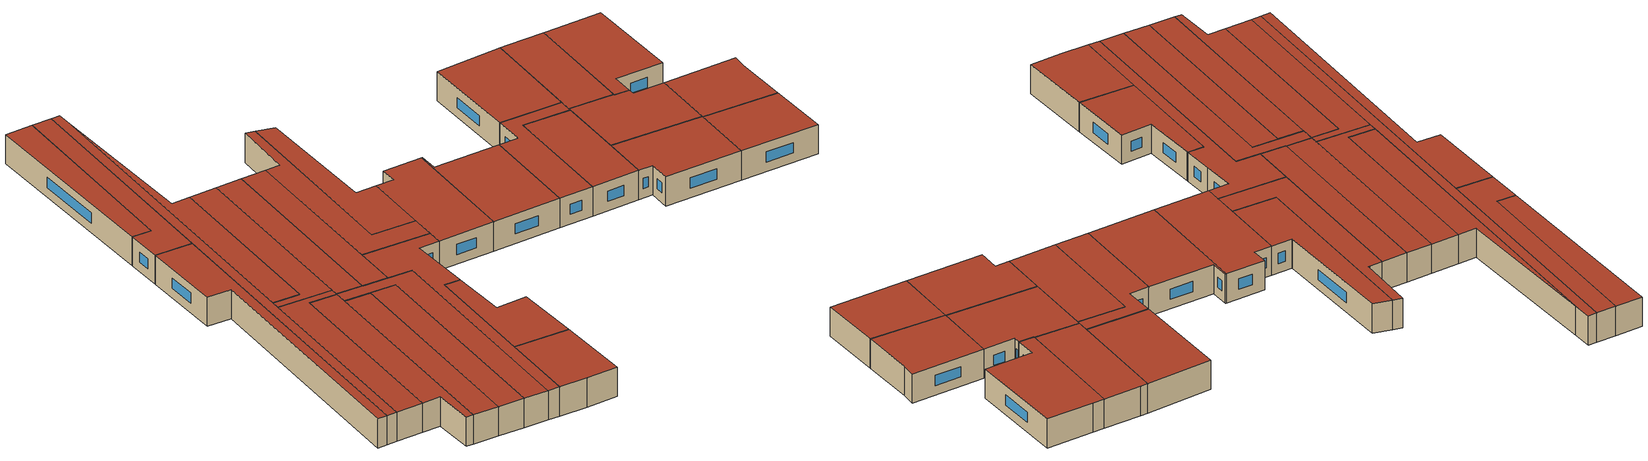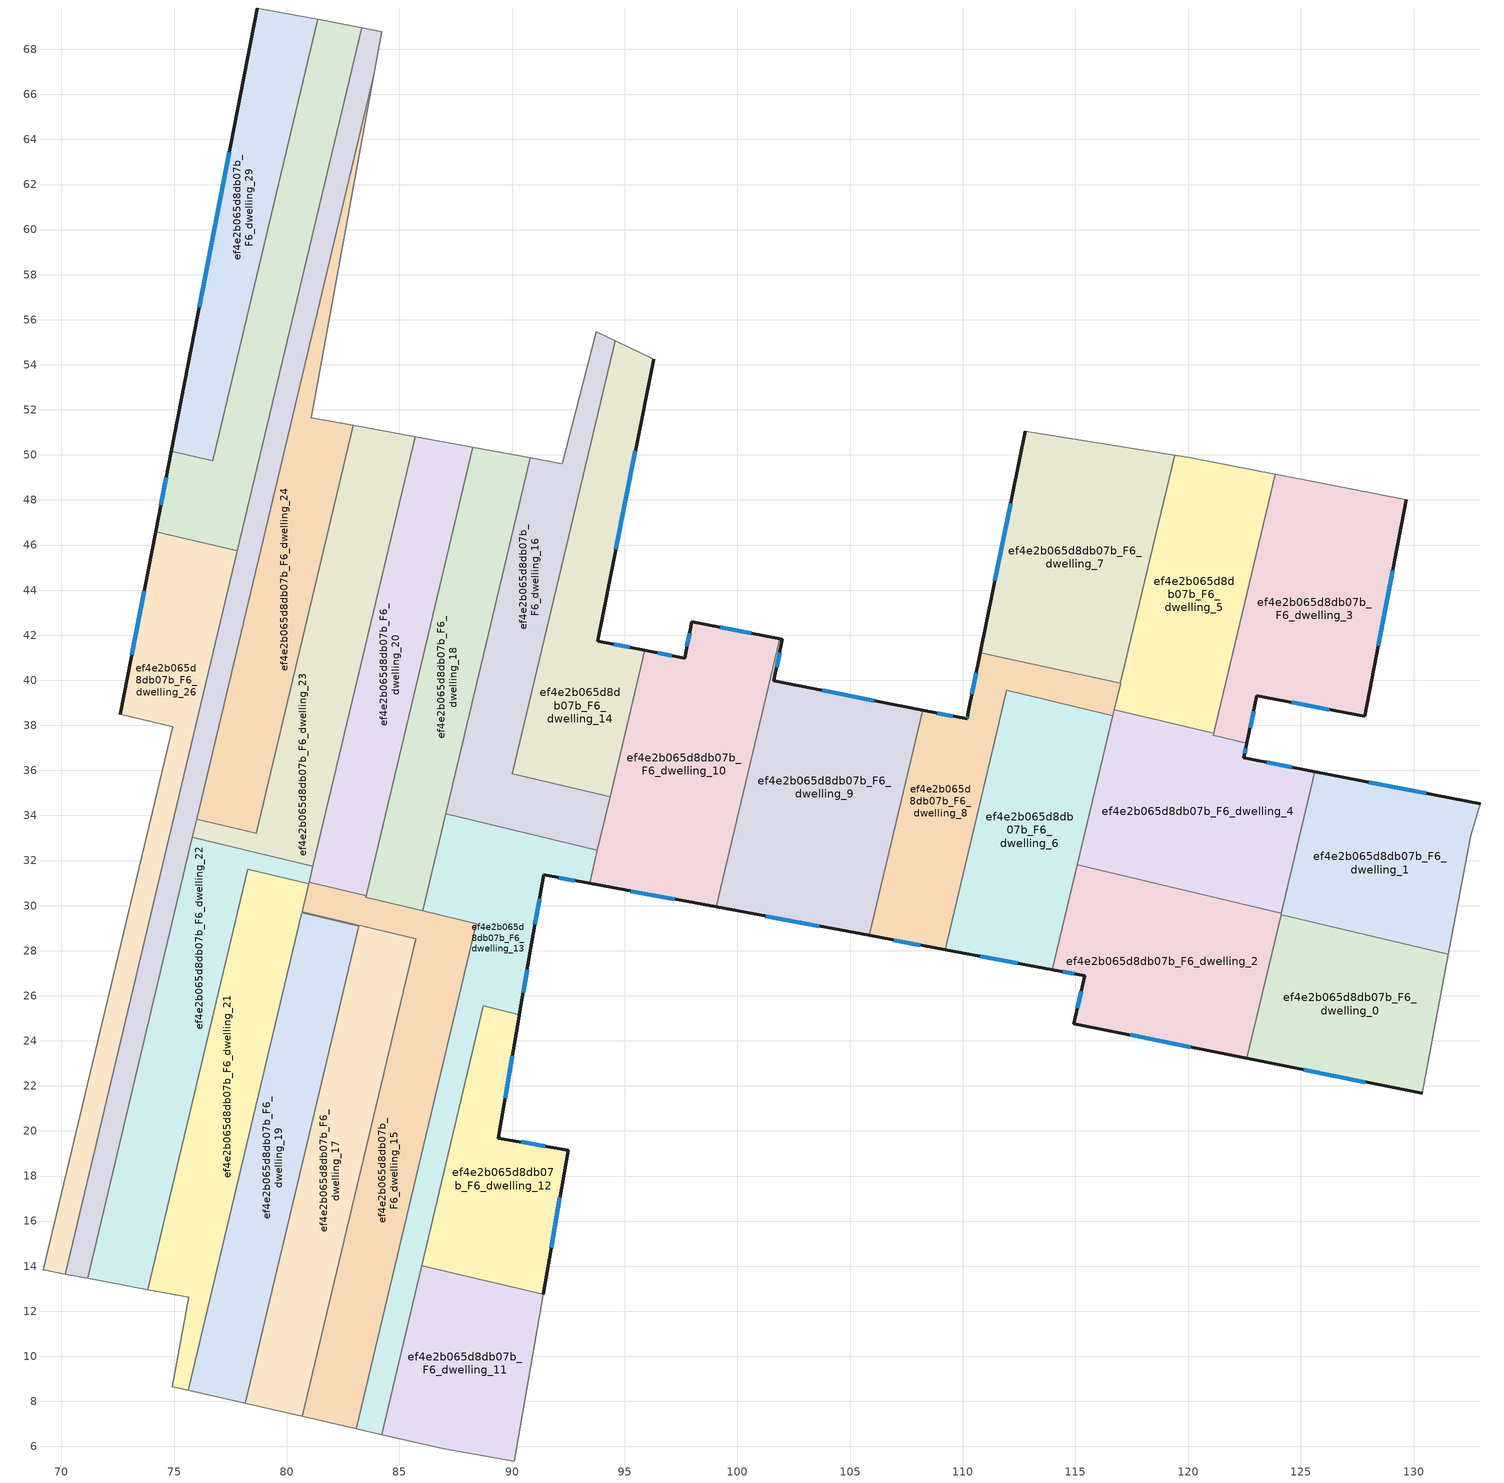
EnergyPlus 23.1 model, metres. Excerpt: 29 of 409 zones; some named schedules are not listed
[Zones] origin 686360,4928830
ef4e2b065d8db07b_F6_dwelling_0
 floor to ef4e2b065d8db07b_F5_dwelling_0 (EU_floor_Construction): 131.55,27.83 130.4,21.66 122.61,23.22 124.12,29.6 z18
 wall outside (EU_wall_Construction): 122.61,23.22 130.4,21.66 z18:21
 wall to ef4e2b065d8db07b_F6_dwelling_1 (EU_wall_Construction): 131.55,27.83 124.12,29.6 z18:21
 wall adiabatic (EU_wall_Construction): 130.4,21.66 131.55,27.83 z18:21
 wall to ef4e2b065d8db07b_F6_dwelling_2 (EU_wall_Construction): 124.12,29.6 122.61,23.22 z18:21
 window (EU_Window_Construction): 125.14,22.72 127.86,22.17 z18.98:20.02
 roof outside (EU_roof_Construction): 130.4,21.66 131.55,27.83 124.12,29.6 122.61,23.22 z21
ef4e2b065d8db07b_F6_dwelling_1
 floor to ef4e2b065d8db07b_F5_dwelling_1 (EU_floor_Construction): 132.95,34.51 132.54,33.1 131.55,27.83 124.12,29.6 125.63,35.94 z18
 wall outside (EU_wall_Construction): 132.95,34.51 125.63,35.94 z18:21
 wall adiabatic (EU_wall_Construction): 131.55,27.83 132.54,33.1 132.95,34.51 z18:21
 wall to ef4e2b065d8db07b_F6_dwelling_4 (EU_wall_Construction): 125.63,35.94 124.14,29.67 z18:21
 wall to ef4e2b065d8db07b_F6_dwelling_2 (EU_wall_Construction): 124.14,29.67 124.12,29.6 z18:21
 window (EU_Window_Construction): 130.57,34.98 128.01,35.47 z18.98:20.02
 roof outside (EU_roof_Construction): 131.55,27.83 132.54,33.1 132.95,34.51 125.63,35.94 124.12,29.6 z21
ef4e2b065d8db07b_F6_dwelling_10
 floor to ef4e2b065d8db07b_F5_dwelling_10 (EU_floor_Construction): 101.88,41.83 99.06,29.94 93.44,30.99 95.9,41.33 97.66,40.98 97.98,42.6 z18
 wall outside (EU_wall_Construction): 101.88,41.83 97.98,42.6 97.66,40.98 95.9,41.33 / 93.44,30.99 99.06,29.94 z18:21
 wall to ef4e2b065d8db07b_F6_dwelling_9 (EU_wall_Construction): 99.06,29.94 101.88,41.83 z18:21
 wall to ef4e2b065d8db07b_F6_dwelling_14 (EU_wall_Construction): 95.9,41.33 94.35,34.83 z18:21
 wall to ef4e2b065d8db07b_F6_dwelling_13 (EU_wall_Construction): 93.79,32.47 93.44,30.99 z18:21
 wall to ef4e2b065d8db07b_F6_dwelling_16 (EU_wall_Construction): 94.35,34.83 93.79,32.47 z18:21
 window (EU_Window_Construction): 97.08,41.1 96.47,41.22 / 97.87,42.08 97.76,41.51 / 100.61,42.08 99.25,42.35 / 95.26,30.65 97.23,30.28 z18.98:20.02
 roof outside (EU_roof_Construction): 99.06,29.94 101.88,41.83 97.98,42.6 97.66,40.98 95.9,41.33 93.44,30.99 z21
ef4e2b065d8db07b_F6_dwelling_11
 floor to ef4e2b065d8db07b_F5_dwelling_11 (EU_floor_Construction): 91.37,12.74 90.09,5.35 86.97,5.89 84.2,6.53 85.99,14.02 z18
 wall adiabatic (EU_wall_Construction): 84.2,6.53 86.97,5.89 90.09,5.35 91.37,12.74 z18:21
 wall to ef4e2b065d8db07b_F6_dwelling_12 (EU_wall_Construction): 91.37,12.74 85.99,14.02 z18:21
 wall to ef4e2b065d8db07b_F6_dwelling_13 (EU_wall_Construction): 85.99,14.02 84.2,6.53 z18:21
 roof outside (EU_roof_Construction): 90.09,5.35 91.37,12.74 85.99,14.02 84.2,6.53 86.97,5.89 z21
ef4e2b065d8db07b_F6_dwelling_12
 floor to ef4e2b065d8db07b_F5_dwelling_12 (EU_floor_Construction): 90.33,25.17 90.32,25.1 89.39,19.68 92.49,19.15 91.37,12.74 85.99,14.02 88.73,25.55 z18
 wall outside (EU_wall_Construction): 91.37,12.74 92.49,19.15 89.39,19.68 90.32,25.1 90.33,25.17 z18:21
 wall to ef4e2b065d8db07b_F6_dwelling_13 (EU_wall_Construction): 90.33,25.17 88.73,25.55 85.99,14.02 z18:21
 window (EU_Window_Construction): 91.73,14.83 92.12,17.07 / 89.69,21.45 90.01,23.34 / 91.48,19.33 90.39,19.51 z18.98:20.02
 roof outside (EU_roof_Construction): 91.37,12.74 92.49,19.15 89.39,19.68 90.32,25.1 90.33,25.17 88.73,25.55 85.99,14.02 z21
ef4e2b065d8db07b_F6_dwelling_13
 floor to ef4e2b065d8db07b_F5_dwelling_13 (EU_floor_Construction): 93.79,32.47 93.44,30.99 91.41,31.36 90.83,28.12 90.33,25.17 88.73,25.55 84.2,6.53 83.09,6.78 88.42,29.2 86.03,29.77 87.05,34.07 z18
 wall outside (EU_wall_Construction): 90.33,25.17 90.83,28.12 91.41,31.36 93.44,30.99 z18:21
 wall adiabatic (EU_wall_Construction): 83.09,6.78 84.2,6.53 z18:21
 wall to ef4e2b065d8db07b_F6_dwelling_15 (EU_wall_Construction): 86.03,29.78 86.03,29.77 88.42,29.2 83.09,6.78 z18:21
 wall to ef4e2b065d8db07b_F6_dwelling_16 (EU_wall_Construction): 93.79,32.47 87.05,34.07 z18:21
 wall to ef4e2b065d8db07b_F6_dwelling_18 (EU_wall_Construction): 87.05,34.07 86.03,29.78 z18:21
 window (EU_Window_Construction): 91.01,29.18 91.22,30.31 / 90.49,26.13 90.66,27.16 / 92.07,31.24 92.78,31.11 z18.98:20.02
 roof outside (EU_roof_Construction): 84.2,6.53 88.73,25.55 90.33,25.17 90.83,28.12 91.41,31.36 93.44,30.99 93.79,32.47 87.05,34.07 86.03,29.77 88.42,29.2 83.09,6.78 z21
ef4e2b065d8db07b_F6_dwelling_14
 floor to ef4e2b065d8db07b_F5_dwelling_14 (EU_floor_Construction): 96.28,54.24 93.81,41.74 93.83,41.74 95.9,41.33 94.35,34.83 90,35.86 94.57,55.06 z18
 wall outside (EU_wall_Construction): 95.9,41.33 93.83,41.74 93.81,41.74 96.28,54.24 z18:21
 wall to ef4e2b065d8db07b_F6_dwelling_16 (EU_wall_Construction): 94.57,55.06 90,35.86 94.35,34.83 z18:21
 wall adiabatic (EU_wall_Construction): 96.28,54.24 94.57,55.06 z18:21
 window (EU_Window_Construction): 94.61,45.81 95.47,50.18 / 95.22,41.46 94.5,41.61 z18.98:20.02
 roof outside (EU_roof_Construction): 94.35,34.83 95.9,41.33 93.83,41.74 93.81,41.74 96.28,54.24 94.57,55.06 90,35.86 z21
ef4e2b065d8db07b_F6_dwelling_15
 floor to ef4e2b065d8db07b_F5_dwelling_15 (EU_floor_Construction): 88.42,29.2 83.09,6.78 80.7,7.33 85.73,28.51 85.73,28.52 80.68,29.72 80.99,31.03 83.52,30.43 83.51,30.38 86.03,29.78 86.03,29.77 z18
 wall to ef4e2b065d8db07b_F6_dwelling_17 (EU_wall_Construction): 80.68,29.72 85.73,28.52 85.73,28.51 80.7,7.33 z18:21
 wall to ef4e2b065d8db07b_F6_dwelling_20 (EU_wall_Construction): 83.52,30.43 80.99,31.03 z18:21
 wall to ef4e2b065d8db07b_F6_dwelling_18 (EU_wall_Construction): 86.03,29.78 83.51,30.38 83.52,30.43 z18:21
 wall adiabatic (EU_wall_Construction): 80.7,7.33 83.09,6.78 z18:21
 wall to ef4e2b065d8db07b_F6_dwelling_21 (EU_wall_Construction): 80.98,30.97 80.68,29.72 z18:21
 wall to ef4e2b065d8db07b_F6_dwelling_22 (EU_wall_Construction): 80.99,31.03 80.98,30.97 z18:21
 roof outside (EU_roof_Construction): 83.09,6.78 88.42,29.2 86.03,29.77 86.03,29.78 83.51,30.38 83.52,30.43 80.99,31.03 80.68,29.72 85.73,28.52 85.73,28.51 80.7,7.33 z21
ef4e2b065d8db07b_F6_dwelling_16
 floor to ef4e2b065d8db07b_F5_dwelling_16 (EU_floor_Construction): 94.57,55.06 90,35.86 94.35,34.83 93.79,32.47 87.05,34.07 90.81,49.87 92.08,49.64 92.23,49.61 93.72,55.46 z18
 wall adiabatic (EU_wall_Construction): 94.57,55.06 93.72,55.46 92.23,49.61 92.08,49.64 90.81,49.87 z18:21
 wall to ef4e2b065d8db07b_F6_dwelling_18 (EU_wall_Construction): 90.81,49.87 87.05,34.07 z18:21
 roof outside (EU_roof_Construction): 93.79,32.47 94.35,34.83 90,35.86 94.57,55.06 93.72,55.46 92.23,49.61 92.08,49.64 90.81,49.87 87.05,34.07 z21
ef4e2b065d8db07b_F6_dwelling_17
 floor to ef4e2b065d8db07b_F5_dwelling_17 (EU_floor_Construction): 85.73,28.52 80.7,7.33 78.17,7.91 83.2,29.09 80.67,29.69 80.68,29.72 z18
 wall to ef4e2b065d8db07b_F6_dwelling_19 (EU_wall_Construction): 80.67,29.69 83.2,29.09 78.17,7.91 z18:21
 wall adiabatic (EU_wall_Construction): 78.17,7.91 80.7,7.33 z18:21
 wall to ef4e2b065d8db07b_F6_dwelling_21 (EU_wall_Construction): 80.68,29.72 80.67,29.69 z18:21
 roof outside (EU_roof_Construction): 80.7,7.33 85.73,28.52 80.68,29.72 80.67,29.69 83.2,29.09 78.17,7.91 z21
ef4e2b065d8db07b_F6_dwelling_18
 floor to ef4e2b065d8db07b_F5_dwelling_18 (EU_floor_Construction): 90.81,49.87 86.03,29.78 83.51,30.38 88.25,50.34 z18
 wall adiabatic (EU_wall_Construction): 90.81,49.87 88.25,50.34 z18:21
 wall to ef4e2b065d8db07b_F6_dwelling_20 (EU_wall_Construction): 88.25,50.34 83.52,30.43 z18:21
 roof outside (EU_roof_Construction): 86.03,29.78 90.81,49.87 88.25,50.34 83.51,30.38 z21
ef4e2b065d8db07b_F6_dwelling_19
 floor to ef4e2b065d8db07b_F5_dwelling_19 (EU_floor_Construction): 83.2,29.09 78.17,7.91 75.63,8.49 80.67,29.69 z18
 wall adiabatic (EU_wall_Construction): 75.63,8.49 78.17,7.91 z18:21
 wall to ef4e2b065d8db07b_F6_dwelling_21 (EU_wall_Construction): 80.67,29.69 75.63,8.49 z18:21
 roof outside (EU_roof_Construction): 78.17,7.91 83.2,29.09 80.67,29.69 75.63,8.49 z21
ef4e2b065d8db07b_F6_dwelling_2
 floor to ef4e2b065d8db07b_F5_dwelling_2 (EU_floor_Construction): 124.14,29.67 122.61,23.22 114.93,24.76 115.41,26.89 113.98,27.16 115.08,31.82 z18
 wall outside (EU_wall_Construction): 113.98,27.16 115.41,26.89 114.93,24.76 122.61,23.22 z18:21
 wall to ef4e2b065d8db07b_F6_dwelling_4 (EU_wall_Construction): 124.14,29.67 115.08,31.82 z18:21
 wall to ef4e2b065d8db07b_F6_dwelling_6 (EU_wall_Construction): 115.08,31.82 113.98,27.16 z18:21
 window (EU_Window_Construction): 115.25,26.2 115.08,25.46 / 114.44,27.07 114.94,26.98 / 117.42,24.26 120.11,23.72 z18.98:20.02
 roof outside (EU_roof_Construction): 122.61,23.22 124.14,29.67 115.08,31.82 113.98,27.16 115.41,26.89 114.93,24.76 z21
ef4e2b065d8db07b_F6_dwelling_20
 floor to ef4e2b065d8db07b_F5_dwelling_20 (EU_floor_Construction): 88.25,50.34 83.52,30.43 80.99,31.03 85.69,50.81 z18
 wall adiabatic (EU_wall_Construction): 88.25,50.34 85.69,50.81 z18:21
 wall to ef4e2b065d8db07b_F6_dwelling_23 (EU_wall_Construction): 85.69,50.81 81.16,31.75 z18:21
 wall to ef4e2b065d8db07b_F6_dwelling_22 (EU_wall_Construction): 81.16,31.75 80.99,31.03 z18:21
 roof outside (EU_roof_Construction): 83.52,30.43 88.25,50.34 85.69,50.81 80.99,31.03 z21
ef4e2b065d8db07b_F6_dwelling_21
 floor to ef4e2b065d8db07b_F5_dwelling_21 (EU_floor_Construction): 80.98,30.97 75.63,8.49 74.92,8.65 75.65,12.62 73.83,12.96 78.27,31.61 z18
 wall adiabatic (EU_wall_Construction): 73.83,12.96 75.65,12.62 74.92,8.65 75.63,8.49 z18:21
 wall to ef4e2b065d8db07b_F6_dwelling_22 (EU_wall_Construction): 80.98,30.97 78.27,31.61 73.83,12.96 z18:21
 roof outside (EU_roof_Construction): 75.63,8.49 80.98,30.97 78.27,31.61 73.83,12.96 75.65,12.62 74.92,8.65 z21
ef4e2b065d8db07b_F6_dwelling_22
 floor to ef4e2b065d8db07b_F5_dwelling_22 (EU_floor_Construction): 81.16,31.75 80.98,30.97 78.27,31.61 73.83,12.96 71.16,13.46 75.81,33.02 z18
 wall adiabatic (EU_wall_Construction): 71.16,13.46 73.83,12.96 z18:21
 wall to ef4e2b065d8db07b_F6_dwelling_23 (EU_wall_Construction): 81.16,31.75 75.81,33.02 z18:21
 wall to ef4e2b065d8db07b_F6_dwelling_25 (EU_wall_Construction): 75.81,33.02 71.16,13.46 z18:21
 roof outside (EU_roof_Construction): 73.83,12.96 78.27,31.61 80.98,30.97 81.16,31.75 75.81,33.02 71.16,13.46 z21
ef4e2b065d8db07b_F6_dwelling_23
 floor to ef4e2b065d8db07b_F5_dwelling_23 (EU_floor_Construction): 85.69,50.81 81.16,31.75 75.81,33.02 76,33.83 78.64,33.2 82.95,51.31 z18
 wall to ef4e2b065d8db07b_F6_dwelling_24 (EU_wall_Construction): 82.95,51.31 78.64,33.2 76,33.83 z18:21
 wall adiabatic (EU_wall_Construction): 85.69,50.81 82.95,51.31 z18:21
 wall to ef4e2b065d8db07b_F6_dwelling_25 (EU_wall_Construction): 76,33.83 75.81,33.02 z18:21
 roof outside (EU_roof_Construction): 81.16,31.75 85.69,50.81 82.95,51.31 78.64,33.2 76,33.83 75.81,33.02 z21
ef4e2b065d8db07b_F6_dwelling_24
 floor to ef4e2b065d8db07b_F5_dwelling_24 (EU_floor_Construction): 83.85,66.84 81.08,51.65 82.95,51.31 78.64,33.2 76,33.83 z18
 wall adiabatic (EU_wall_Construction): 82.95,51.31 81.08,51.65 83.85,66.84 z18:21
 wall to ef4e2b065d8db07b_F6_dwelling_25 (EU_wall_Construction): 83.85,66.84 76,33.83 z18:21
 roof outside (EU_roof_Construction): 78.64,33.2 82.95,51.31 81.08,51.65 83.85,66.84 76,33.83 z21
ef4e2b065d8db07b_F6_dwelling_25
 floor to ef4e2b065d8db07b_F5_dwelling_25 (EU_floor_Construction): 84.21,68.79 83.85,66.84 71.16,13.46 70.18,13.65 83.33,68.95 z18
 wall adiabatic (EU_wall_Construction): 70.18,13.65 71.16,13.46 / 83.85,66.84 84.21,68.79 83.33,68.95 z18:21
 wall to ef4e2b065d8db07b_F6_dwelling_26 (EU_wall_Construction): 77.81,45.74 70.18,13.65 z18:21
 wall to ef4e2b065d8db07b_F6_dwelling_28 (EU_wall_Construction): 83.33,68.95 77.81,45.74 z18:21
 roof outside (EU_roof_Construction): 71.16,13.46 83.85,66.84 84.21,68.79 83.33,68.95 70.18,13.65 z21
ef4e2b065d8db07b_F6_dwelling_26
 floor to ef4e2b065d8db07b_F5_dwelling_26 (EU_floor_Construction): 77.81,45.74 70.18,13.65 69.2,13.83 74.93,37.95 72.6,38.5 74.18,46.6 z18
 wall outside (EU_wall_Construction): 74.18,46.6 72.6,38.5 z18:21
 wall to ef4e2b065d8db07b_F6_dwelling_27 (EU_wall_Construction): 72.6,38.5 74.93,37.95 69.2,13.83 z18:21
 wall to ef4e2b065d8db07b_F6_dwelling_28 (EU_wall_Construction): 77.81,45.74 74.18,46.6 z18:21
 wall adiabatic (EU_wall_Construction): 69.2,13.83 70.18,13.65 z18:21
 window (EU_Window_Construction): 73.66,43.97 73.11,41.14 z18.98:20.02
 roof outside (EU_roof_Construction): 70.18,13.65 77.81,45.74 74.18,46.6 72.6,38.5 74.93,37.95 69.2,13.83 z21
ef4e2b065d8db07b_F6_dwelling_28
 floor to ef4e2b065d8db07b_F5_dwelling_28 (EU_floor_Construction): 83.33,68.95 77.81,45.74 74.18,46.6 74.87,50.17 76.71,49.73 81.37,69.33 z18
 wall outside (EU_wall_Construction): 74.87,50.17 74.18,46.6 z18:21
 wall adiabatic (EU_wall_Construction): 83.33,68.95 81.37,69.33 z18:21
 wall to ef4e2b065d8db07b_F6_dwelling_29 (EU_wall_Construction): 81.37,69.33 76.71,49.73 74.87,50.17 z18:21
 window (EU_Window_Construction): 74.65,49.01 74.4,47.76 z18.98:20.02
 roof outside (EU_roof_Construction): 77.81,45.74 83.33,68.95 81.37,69.33 76.71,49.73 74.87,50.17 74.18,46.6 z21
ef4e2b065d8db07b_F6_dwelling_29
 floor to ef4e2b065d8db07b_F5_dwelling_29 (EU_floor_Construction): 81.37,69.33 76.71,49.73 74.87,50.17 78.7,69.83 z18
 wall outside (EU_wall_Construction): 78.7,69.83 74.87,50.17 z18:21
 wall adiabatic (EU_wall_Construction): 81.37,69.33 78.7,69.83 z18:21
 window (EU_Window_Construction): 77.45,63.44 76.12,56.56 z18.98:20.02
 roof outside (EU_roof_Construction): 76.71,49.73 81.37,69.33 78.7,69.83 74.87,50.17 z21
ef4e2b065d8db07b_F6_dwelling_3
 floor to ef4e2b065d8db07b_F5_dwelling_3 (EU_floor_Construction): 129.69,48.01 127.83,38.39 123.05,39.32 122.6,37.2 121.11,37.55 123.87,49.14 125.04,48.91 z18
 wall outside (EU_wall_Construction): 122.6,37.2 123.05,39.32 127.83,38.39 129.69,48.01 z18:21
 wall to ef4e2b065d8db07b_F6_dwelling_4 (EU_wall_Construction): 121.13,37.64 121.11,37.55 122.6,37.2 z18:21
 wall adiabatic (EU_wall_Construction): 129.69,48.01 125.04,48.91 123.87,49.14 z18:21
 wall to ef4e2b065d8db07b_F6_dwelling_5 (EU_wall_Construction): 123.87,49.14 121.13,37.64 z18:21
 window (EU_Window_Construction): 128.43,41.52 129.08,44.88 / 124.6,39.02 126.27,38.7 / 122.75,37.89 122.9,38.63 z18.98:20.02
 roof outside (EU_roof_Construction): 127.83,38.39 129.69,48.01 125.04,48.91 123.87,49.14 121.11,37.55 122.6,37.2 123.05,39.32 z21
ef4e2b065d8db07b_F6_dwelling_4
 floor to ef4e2b065d8db07b_F5_dwelling_4 (EU_floor_Construction): 125.63,35.94 124.14,29.67 115.08,31.82 116.72,38.69 121.13,37.64 121.11,37.55 122.6,37.2 122.47,36.55 z18
 wall outside (EU_wall_Construction): 125.63,35.94 122.47,36.55 122.6,37.2 z18:21
 wall to ef4e2b065d8db07b_F6_dwelling_5 (EU_wall_Construction): 121.13,37.64 116.72,38.69 z18:21
 wall to ef4e2b065d8db07b_F6_dwelling_8 (EU_wall_Construction): 116.72,38.69 116.66,38.43 z18:21
 wall to ef4e2b065d8db07b_F6_dwelling_6 (EU_wall_Construction): 116.66,38.43 115.08,31.82 z18:21
 window (EU_Window_Construction): 122.51,36.76 122.56,36.99 / 124.6,36.14 123.49,36.35 z18.98:20.02
 roof outside (EU_roof_Construction): 124.14,29.67 125.63,35.94 122.47,36.55 122.6,37.2 121.11,37.55 121.13,37.64 116.72,38.69 115.08,31.82 z21
ef4e2b065d8db07b_F6_dwelling_5
 floor to ef4e2b065d8db07b_F5_dwelling_5 (EU_floor_Construction): 123.87,49.14 121.13,37.64 116.72,38.69 119.4,49.99 120.13,49.87 z18
 wall adiabatic (EU_wall_Construction): 123.87,49.14 120.13,49.87 119.4,49.99 z18:21
 wall to ef4e2b065d8db07b_F6_dwelling_7 (EU_wall_Construction): 119.4,49.99 117,39.86 z18:21
 wall to ef4e2b065d8db07b_F6_dwelling_8 (EU_wall_Construction): 117,39.86 116.72,38.69 z18:21
 roof outside (EU_roof_Construction): 121.13,37.64 123.87,49.14 120.13,49.87 119.4,49.99 116.72,38.69 z21
ef4e2b065d8db07b_F6_dwelling_6
 floor to ef4e2b065d8db07b_F5_dwelling_6 (EU_floor_Construction): 116.66,38.43 113.98,27.16 109.21,28.05 111.95,39.55 z18
 wall outside (EU_wall_Construction): 109.21,28.05 113.98,27.16 z18:21
 wall to ef4e2b065d8db07b_F6_dwelling_8 (EU_wall_Construction): 116.66,38.43 111.95,39.55 111.91,39.39 111.62,38.17 111.62,38.15 109.21,28.05 z18:21
 window (EU_Window_Construction): 110.76,27.76 112.43,27.45 z18.98:20.02
 roof outside (EU_roof_Construction): 113.98,27.16 116.66,38.43 111.95,39.55 109.21,28.05 z21
ef4e2b065d8db07b_F6_dwelling_7
 floor to ef4e2b065d8db07b_F5_dwelling_7 (EU_floor_Construction): 119.4,49.99 117,39.86 110.78,41.23 112.77,51.05 z18
 wall outside (EU_wall_Construction): 112.77,51.05 110.78,41.23 z18:21
 wall adiabatic (EU_wall_Construction): 119.4,49.99 112.77,51.05 z18:21
 wall to ef4e2b065d8db07b_F6_dwelling_8 (EU_wall_Construction): 110.78,41.23 117,39.86 z18:21
 window (EU_Window_Construction): 112.12,47.86 111.43,44.42 z18.98:20.02
 roof outside (EU_roof_Construction): 117,39.86 119.4,49.99 112.77,51.05 110.78,41.23 z21
ef4e2b065d8db07b_F6_dwelling_8
 floor to ef4e2b065d8db07b_F5_dwelling_8 (EU_floor_Construction): 117,39.86 116.66,38.43 111.95,39.55 111.91,39.39 111.62,38.17 111.62,38.15 109.21,28.05 105.84,28.67 108.22,38.67 110.19,38.28 110.22,38.43 110.23,38.48 110.78,41.23 z18
 wall outside (EU_wall_Construction): 110.78,41.23 110.23,38.48 110.22,38.43 110.19,38.28 108.22,38.67 / 105.84,28.67 109.21,28.05 z18:21
 wall to ef4e2b065d8db07b_F6_dwelling_9 (EU_wall_Construction): 108.22,38.67 105.84,28.67 z18:21
 window (EU_Window_Construction): 110.6,40.33 110.41,39.37 / 106.94,28.47 108.12,28.25 / 109.55,38.41 108.86,38.54 / 110.21,38.38 110.2,38.33 z18.98:20.02
 roof outside (EU_roof_Construction): 109.21,28.05 111.62,38.15 111.62,38.17 111.91,39.39 111.95,39.55 116.66,38.43 117,39.86 110.78,41.23 110.23,38.48 110.22,38.43 110.19,38.28 108.22,38.67 105.84,28.67 z21
ef4e2b065d8db07b_F6_dwelling_9
 floor to ef4e2b065d8db07b_F5_dwelling_9 (EU_floor_Construction): 108.22,38.67 105.84,28.67 99.06,29.94 101.88,41.83 101.99,41.81 101.62,39.97 z18
 wall outside (EU_wall_Construction): 108.22,38.67 101.62,39.97 101.99,41.81 101.88,41.83 / 99.06,29.94 105.84,28.67 z18:21
 window (EU_Window_Construction): 101.74,40.57 101.87,41.21 / 106.07,39.09 103.76,39.55 / 101.26,29.53 103.63,29.09 z18.98:20.02
 roof outside (EU_roof_Construction): 105.84,28.67 108.22,38.67 101.62,39.97 101.99,41.81 101.88,41.83 99.06,29.94 z21
[Building]
EU S2 Campaign: North Axis=0; Terrain=City; Solar Distribution=FullExterior
[Site:Location]
Bologna: Latitude=44.5; Longitude=11.25; Time Zone=1; Elevation=37
[SizingPeriod:WeatherFileDays]
AnnualSizingPeriod: Begin Month=1; Begin Day of Month=1; End Month=12; End Day of Month=31; Day of Week for Start Day=Monday; Use Weather File Daylight Saving Period=No; Use Weather File Rain and Snow Indicators=No
[MATERIAL]
EU_InternalMass_Material: Roughness=MediumRough; Thickness=0.1; Conductivity=1; Density=1800; Specific Heat=900; Thermal Absorptance=0.9; Solar Absorptance=0.7; Visible Absorptance=0.7
[MATERIAL:NOMASS] Roughness=MediumRough; Thermal Absorptance=0.9; Solar Absorptance=0.7; Visible Absorptance=0.7
Name | Thermal Resistance
EU_wall_NoMass | 0.905828
EU_roof_NoMass | 0.37593
EU_floor_NoMass | 0.67114
[WINDOWMATERIAL:SIMPLEGLAZINGSYSTEM]
EU_Window_SimpleGlazing: UFactor=4.52486; Solar Heat Gain Coefficient=0.85; Visible Transmittance=0.85
[CONSTRUCTION]
EU_wall_Construction: EU_wall_NoMass
EU_roof_Construction: EU_roof_NoMass
EU_floor_Construction: EU_floor_NoMass
EU_Window_Construction: EU_Window_SimpleGlazing
EU_InternalMass_Construction: EU_InternalMass_Material
[ZONE] Type=1; Multiplier=1; Ceiling Height=autocalculate; Floor Area=autocalculate; Part of Total Floor Area=Yes
Name | Volume
ef4e2b065d8db07b_F6_dwelling_0 | 149.81
ef4e2b065d8db07b_F6_dwelling_1 | 149.829
ef4e2b065d8db07b_F6_dwelling_10 | 201.185
ef4e2b065d8db07b_F6_dwelling_11 | 132.131
ef4e2b065d8db07b_F6_dwelling_12 | 132.128
ef4e2b065d8db07b_F6_dwelling_13 | 169.876
ef4e2b065d8db07b_F6_dwelling_14 | 169.866
ef4e2b065d8db07b_F6_dwelling_15 | 190.343
ef4e2b065d8db07b_F6_dwelling_16 | 169.849
ef4e2b065d8db07b_F6_dwelling_17 | 169.903
ef4e2b065d8db07b_F6_dwelling_18 | 160.153
ef4e2b065d8db07b_F6_dwelling_19 | 169.868
ef4e2b065d8db07b_F6_dwelling_2 | 179.908
ef4e2b065d8db07b_F6_dwelling_20 | 159.126
ef4e2b065d8db07b_F6_dwelling_21 | 169.928
ef4e2b065d8db07b_F6_dwelling_22 | 169.879
ef4e2b065d8db07b_F6_dwelling_23 | 169.895
ef4e2b065d8db07b_F6_dwelling_24 | 169.835
ef4e2b065d8db07b_F6_dwelling_25 | 169.938
ef4e2b065d8db07b_F6_dwelling_26 | 162.105
ef4e2b065d8db07b_F6_dwelling_28 | 162.093
ef4e2b065d8db07b_F6_dwelling_29 | 138.803
ef4e2b065d8db07b_F6_dwelling_3 | 189.931
ef4e2b065d8db07b_F6_dwelling_4 | 190.099
ef4e2b065d8db07b_F6_dwelling_5 | 159.655
ef4e2b065d8db07b_F6_dwelling_6 | 169.882
ef4e2b065d8db07b_F6_dwelling_7 | 200.336
ef4e2b065d8db07b_F6_dwelling_8 | 139.415
ef4e2b065d8db07b_F6_dwelling_9 | 214.077
[INTERNALMASS] Construction=EU_InternalMass_Construction
Name | Zone or ZoneList | Surface Area
ef4e2b065d8db07b_F6_dwelling_0_EU_InternalMass | ef4e2b065d8db07b_F6_dwelling_0 | 49.9354
ef4e2b065d8db07b_F6_dwelling_1_EU_InternalMass | ef4e2b065d8db07b_F6_dwelling_1 | 49.9436
ef4e2b065d8db07b_F6_dwelling_2_EU_InternalMass | ef4e2b065d8db07b_F6_dwelling_2 | 59.9707
ef4e2b065d8db07b_F6_dwelling_3_EU_InternalMass | ef4e2b065d8db07b_F6_dwelling_3 | 63.3098
ef4e2b065d8db07b_F6_dwelling_4_EU_InternalMass | ef4e2b065d8db07b_F6_dwelling_4 | 63.3658
ef4e2b065d8db07b_F6_dwelling_5_EU_InternalMass | ef4e2b065d8db07b_F6_dwelling_5 | 53.2191
ef4e2b065d8db07b_F6_dwelling_6_EU_InternalMass | ef4e2b065d8db07b_F6_dwelling_6 | 56.6285
ef4e2b065d8db07b_F6_dwelling_7_EU_InternalMass | ef4e2b065d8db07b_F6_dwelling_7 | 66.7772
ef4e2b065d8db07b_F6_dwelling_8_EU_InternalMass | ef4e2b065d8db07b_F6_dwelling_8 | 46.4719
ef4e2b065d8db07b_F6_dwelling_9_EU_InternalMass | ef4e2b065d8db07b_F6_dwelling_9 | 71.3612
ef4e2b065d8db07b_F6_dwelling_10_EU_InternalMass | ef4e2b065d8db07b_F6_dwelling_10 | 67.062
ef4e2b065d8db07b_F6_dwelling_11_EU_InternalMass | ef4e2b065d8db07b_F6_dwelling_11 | 44.0425
ef4e2b065d8db07b_F6_dwelling_12_EU_InternalMass | ef4e2b065d8db07b_F6_dwelling_12 | 44.0427
ef4e2b065d8db07b_F6_dwelling_13_EU_InternalMass | ef4e2b065d8db07b_F6_dwelling_13 | 56.6258
ef4e2b065d8db07b_F6_dwelling_14_EU_InternalMass | ef4e2b065d8db07b_F6_dwelling_14 | 56.6216
ef4e2b065d8db07b_F6_dwelling_15_EU_InternalMass | ef4e2b065d8db07b_F6_dwelling_15 | 63.4549
ef4e2b065d8db07b_F6_dwelling_16_EU_InternalMass | ef4e2b065d8db07b_F6_dwelling_16 | 56.6165
ef4e2b065d8db07b_F6_dwelling_17_EU_InternalMass | ef4e2b065d8db07b_F6_dwelling_17 | 56.6338
ef4e2b065d8db07b_F6_dwelling_18_EU_InternalMass | ef4e2b065d8db07b_F6_dwelling_18 | 53.3909
ef4e2b065d8db07b_F6_dwelling_19_EU_InternalMass | ef4e2b065d8db07b_F6_dwelling_19 | 56.6227
ef4e2b065d8db07b_F6_dwelling_20_EU_InternalMass | ef4e2b065d8db07b_F6_dwelling_20 | 53.0388
ef4e2b065d8db07b_F6_dwelling_21_EU_InternalMass | ef4e2b065d8db07b_F6_dwelling_21 | 56.6427
ef4e2b065d8db07b_F6_dwelling_22_EU_InternalMass | ef4e2b065d8db07b_F6_dwelling_22 | 56.6264
ef4e2b065d8db07b_F6_dwelling_23_EU_InternalMass | ef4e2b065d8db07b_F6_dwelling_23 | 56.6312
ef4e2b065d8db07b_F6_dwelling_24_EU_InternalMass | ef4e2b065d8db07b_F6_dwelling_24 | 56.6119
ef4e2b065d8db07b_F6_dwelling_25_EU_InternalMass | ef4e2b065d8db07b_F6_dwelling_25 | 56.6462
ef4e2b065d8db07b_F6_dwelling_26_EU_InternalMass | ef4e2b065d8db07b_F6_dwelling_26 | 54.035
ef4e2b065d8db07b_F6_dwelling_28_EU_InternalMass | ef4e2b065d8db07b_F6_dwelling_28 | 54.0311
ef4e2b065d8db07b_F6_dwelling_29_EU_InternalMass | ef4e2b065d8db07b_F6_dwelling_29 | 46.2665
[OTHEREQUIPMENT] Fuel Type=Electricity; Design Level Calculation Method=Watts/Area; Power per Zone Floor Area=1; Fraction Latent=0; Fraction Radiant=0; Fraction Lost=0; Carbon Dioxide Generation Rate=0; EndUse Subcategory=EU_Step8_InternalGains
Name | Zone or ZoneList or Space or SpaceList | Schedule
EU_Step8_InternalGain_ef4e2b065d8db07b_F6_dwelling_0_f000 | ef4e2b065d8db07b_F6_dwelling_0 | EU_Step8_GainSchedule_ef4e2b065d8db07b_F6_dwelling_0_f000
EU_Step8_InternalGain_ef4e2b065d8db07b_F6_dwelling_1_f000 | ef4e2b065d8db07b_F6_dwelling_1 | EU_Step8_GainSchedule_ef4e2b065d8db07b_F6_dwelling_1_f000
EU_Step8_InternalGain_ef4e2b065d8db07b_F6_dwelling_2_f000 | ef4e2b065d8db07b_F6_dwelling_2 | EU_Step8_GainSchedule_ef4e2b065d8db07b_F6_dwelling_2_f000
EU_Step8_InternalGain_ef4e2b065d8db07b_F6_dwelling_3_f000 | ef4e2b065d8db07b_F6_dwelling_3 | EU_Step8_GainSchedule_ef4e2b065d8db07b_F6_dwelling_3_f000
EU_Step8_InternalGain_ef4e2b065d8db07b_F6_dwelling_4_f000 | ef4e2b065d8db07b_F6_dwelling_4 | EU_Step8_GainSchedule_ef4e2b065d8db07b_F6_dwelling_4_f000
EU_Step8_InternalGain_ef4e2b065d8db07b_F6_dwelling_5_f000 | ef4e2b065d8db07b_F6_dwelling_5 | EU_Step8_GainSchedule_ef4e2b065d8db07b_F6_dwelling_5_f000
EU_Step8_InternalGain_ef4e2b065d8db07b_F6_dwelling_6_f000 | ef4e2b065d8db07b_F6_dwelling_6 | EU_Step8_GainSchedule_ef4e2b065d8db07b_F6_dwelling_6_f000
EU_Step8_InternalGain_ef4e2b065d8db07b_F6_dwelling_7_f000 | ef4e2b065d8db07b_F6_dwelling_7 | EU_Step8_GainSchedule_ef4e2b065d8db07b_F6_dwelling_7_f000
EU_Step8_InternalGain_ef4e2b065d8db07b_F6_dwelling_8_f000 | ef4e2b065d8db07b_F6_dwelling_8 | EU_Step8_GainSchedule_ef4e2b065d8db07b_F6_dwelling_8_f000
EU_Step8_InternalGain_ef4e2b065d8db07b_F6_dwelling_9_f000 | ef4e2b065d8db07b_F6_dwelling_9 | EU_Step8_GainSchedule_ef4e2b065d8db07b_F6_dwelling_9_f000
EU_Step8_InternalGain_ef4e2b065d8db07b_F6_dwelling_10_f000 | ef4e2b065d8db07b_F6_dwelling_10 | EU_Step8_GainSchedule_ef4e2b065d8db07b_F6_dwelling_10_f000
EU_Step8_InternalGain_ef4e2b065d8db07b_F6_dwelling_11_f000 | ef4e2b065d8db07b_F6_dwelling_11 | EU_Step8_GainSchedule_ef4e2b065d8db07b_F6_dwelling_11_f000
EU_Step8_InternalGain_ef4e2b065d8db07b_F6_dwelling_12_f000 | ef4e2b065d8db07b_F6_dwelling_12 | EU_Step8_GainSchedule_ef4e2b065d8db07b_F6_dwelling_12_f000
EU_Step8_InternalGain_ef4e2b065d8db07b_F6_dwelling_13_f000 | ef4e2b065d8db07b_F6_dwelling_13 | EU_Step8_GainSchedule_ef4e2b065d8db07b_F6_dwelling_13_f000
EU_Step8_InternalGain_ef4e2b065d8db07b_F6_dwelling_14_f000 | ef4e2b065d8db07b_F6_dwelling_14 | EU_Step8_GainSchedule_ef4e2b065d8db07b_F6_dwelling_14_f000
EU_Step8_InternalGain_ef4e2b065d8db07b_F6_dwelling_15_f000 | ef4e2b065d8db07b_F6_dwelling_15 | EU_Step8_GainSchedule_ef4e2b065d8db07b_F6_dwelling_15_f000
EU_Step8_InternalGain_ef4e2b065d8db07b_F6_dwelling_16_f000 | ef4e2b065d8db07b_F6_dwelling_16 | EU_Step8_GainSchedule_ef4e2b065d8db07b_F6_dwelling_16_f000
EU_Step8_InternalGain_ef4e2b065d8db07b_F6_dwelling_17_f000 | ef4e2b065d8db07b_F6_dwelling_17 | EU_Step8_GainSchedule_ef4e2b065d8db07b_F6_dwelling_17_f000
EU_Step8_InternalGain_ef4e2b065d8db07b_F6_dwelling_18_f000 | ef4e2b065d8db07b_F6_dwelling_18 | EU_Step8_GainSchedule_ef4e2b065d8db07b_F6_dwelling_18_f000
EU_Step8_InternalGain_ef4e2b065d8db07b_F6_dwelling_19_f000 | ef4e2b065d8db07b_F6_dwelling_19 | EU_Step8_GainSchedule_ef4e2b065d8db07b_F6_dwelling_19_f000
EU_Step8_InternalGain_ef4e2b065d8db07b_F6_dwelling_20_f000 | ef4e2b065d8db07b_F6_dwelling_20 | EU_Step8_GainSchedule_ef4e2b065d8db07b_F6_dwelling_20_f000
EU_Step8_InternalGain_ef4e2b065d8db07b_F6_dwelling_21_f000 | ef4e2b065d8db07b_F6_dwelling_21 | EU_Step8_GainSchedule_ef4e2b065d8db07b_F6_dwelling_21_f000
EU_Step8_InternalGain_ef4e2b065d8db07b_F6_dwelling_22_f000 | ef4e2b065d8db07b_F6_dwelling_22 | EU_Step8_GainSchedule_ef4e2b065d8db07b_F6_dwelling_22_f000
EU_Step8_InternalGain_ef4e2b065d8db07b_F6_dwelling_23_f000 | ef4e2b065d8db07b_F6_dwelling_23 | EU_Step8_GainSchedule_ef4e2b065d8db07b_F6_dwelling_23_f000
EU_Step8_InternalGain_ef4e2b065d8db07b_F6_dwelling_24_f000 | ef4e2b065d8db07b_F6_dwelling_24 | EU_Step8_GainSchedule_ef4e2b065d8db07b_F6_dwelling_24_f000
EU_Step8_InternalGain_ef4e2b065d8db07b_F6_dwelling_25_f000 | ef4e2b065d8db07b_F6_dwelling_25 | EU_Step8_GainSchedule_ef4e2b065d8db07b_F6_dwelling_25_f000
EU_Step8_InternalGain_ef4e2b065d8db07b_F6_dwelling_26_f000 | ef4e2b065d8db07b_F6_dwelling_26 | EU_Step8_GainSchedule_ef4e2b065d8db07b_F6_dwelling_26_f000
EU_Step8_InternalGain_ef4e2b065d8db07b_F6_dwelling_28_f000 | ef4e2b065d8db07b_F6_dwelling_28 | EU_Step8_GainSchedule_ef4e2b065d8db07b_F6_dwelling_28_f000
EU_Step8_InternalGain_ef4e2b065d8db07b_F6_dwelling_29_f000 | ef4e2b065d8db07b_F6_dwelling_29 | EU_Step8_GainSchedule_ef4e2b065d8db07b_F6_dwelling_29_f000
[ZONEVENTILATION:DESIGNFLOWRATE] Schedule=EU_AlwaysOn; Design Flow Rate Calculation Method=AirChanges/Hour; Air Changes per Hour=0.73129; Ventilation Type=Natural; Fan Pressure Rise=0; Fan Total Efficiency=1; Constant Term Coefficient=1; Temperature Term Coefficient=0; Velocity Term Coefficient=0; Velocity Squared Term Coefficient=0; Minimum Indoor Temperature=-100; Maximum Indoor Temperature=100; Delta Temperature=-100; Minimum Outdoor Temperature=-100; Maximum Outdoor Temperature=100; Maximum Wind Speed=40
Name | Zone or ZoneList or Space or SpaceList
EU_ConstantAir_ef4e2b065d8db07b_F6_dwelling_0 | ef4e2b065d8db07b_F6_dwelling_0
EU_ConstantAir_ef4e2b065d8db07b_F6_dwelling_1 | ef4e2b065d8db07b_F6_dwelling_1
EU_ConstantAir_ef4e2b065d8db07b_F6_dwelling_2 | ef4e2b065d8db07b_F6_dwelling_2
EU_ConstantAir_ef4e2b065d8db07b_F6_dwelling_3 | ef4e2b065d8db07b_F6_dwelling_3
EU_ConstantAir_ef4e2b065d8db07b_F6_dwelling_4 | ef4e2b065d8db07b_F6_dwelling_4
EU_ConstantAir_ef4e2b065d8db07b_F6_dwelling_5 | ef4e2b065d8db07b_F6_dwelling_5
EU_ConstantAir_ef4e2b065d8db07b_F6_dwelling_6 | ef4e2b065d8db07b_F6_dwelling_6
EU_ConstantAir_ef4e2b065d8db07b_F6_dwelling_7 | ef4e2b065d8db07b_F6_dwelling_7
EU_ConstantAir_ef4e2b065d8db07b_F6_dwelling_8 | ef4e2b065d8db07b_F6_dwelling_8
EU_ConstantAir_ef4e2b065d8db07b_F6_dwelling_9 | ef4e2b065d8db07b_F6_dwelling_9
EU_ConstantAir_ef4e2b065d8db07b_F6_dwelling_10 | ef4e2b065d8db07b_F6_dwelling_10
EU_ConstantAir_ef4e2b065d8db07b_F6_dwelling_11 | ef4e2b065d8db07b_F6_dwelling_11
EU_ConstantAir_ef4e2b065d8db07b_F6_dwelling_12 | ef4e2b065d8db07b_F6_dwelling_12
EU_ConstantAir_ef4e2b065d8db07b_F6_dwelling_13 | ef4e2b065d8db07b_F6_dwelling_13
EU_ConstantAir_ef4e2b065d8db07b_F6_dwelling_14 | ef4e2b065d8db07b_F6_dwelling_14
EU_ConstantAir_ef4e2b065d8db07b_F6_dwelling_15 | ef4e2b065d8db07b_F6_dwelling_15
EU_ConstantAir_ef4e2b065d8db07b_F6_dwelling_16 | ef4e2b065d8db07b_F6_dwelling_16
EU_ConstantAir_ef4e2b065d8db07b_F6_dwelling_17 | ef4e2b065d8db07b_F6_dwelling_17
EU_ConstantAir_ef4e2b065d8db07b_F6_dwelling_18 | ef4e2b065d8db07b_F6_dwelling_18
EU_ConstantAir_ef4e2b065d8db07b_F6_dwelling_19 | ef4e2b065d8db07b_F6_dwelling_19
EU_ConstantAir_ef4e2b065d8db07b_F6_dwelling_20 | ef4e2b065d8db07b_F6_dwelling_20
EU_ConstantAir_ef4e2b065d8db07b_F6_dwelling_21 | ef4e2b065d8db07b_F6_dwelling_21
EU_ConstantAir_ef4e2b065d8db07b_F6_dwelling_22 | ef4e2b065d8db07b_F6_dwelling_22
EU_ConstantAir_ef4e2b065d8db07b_F6_dwelling_23 | ef4e2b065d8db07b_F6_dwelling_23
EU_ConstantAir_ef4e2b065d8db07b_F6_dwelling_24 | ef4e2b065d8db07b_F6_dwelling_24
EU_ConstantAir_ef4e2b065d8db07b_F6_dwelling_25 | ef4e2b065d8db07b_F6_dwelling_25
EU_ConstantAir_ef4e2b065d8db07b_F6_dwelling_26 | ef4e2b065d8db07b_F6_dwelling_26
EU_ConstantAir_ef4e2b065d8db07b_F6_dwelling_28 | ef4e2b065d8db07b_F6_dwelling_28
EU_ConstantAir_ef4e2b065d8db07b_F6_dwelling_29 | ef4e2b065d8db07b_F6_dwelling_29
[HVACTEMPLATE:ZONE:IDEALLOADSAIRSYSTEM] System Availability Schedule=EU_AlwaysOn; Maximum Heating Supply Air Temperature=50; Minimum Cooling Supply Air Temperature=13; Maximum Heating Supply Air Humidity Ratio=0.0156; Minimum Cooling Supply Air Humidity Ratio=0.0077; Heating Limit=NoLimit; Cooling Limit=NoLimit; Heating Availability Schedule=EU_AlwaysOn; Cooling Availability Schedule=EU_CoolingOff; Dehumidification Control Type=ConstantSensibleHeatRatio; Cooling Sensible Heat Ratio=0.7; Dehumidification Setpoint=60; Humidification Control Type=None; Humidification Setpoint=30; Outdoor Air Method=None; Outdoor Air Flow Rate per Person=0.00944; Outdoor Air Flow Rate per Zone Floor Area=0; Outdoor Air Flow Rate per Zone=0; Demand Controlled Ventilation Type=None; Outdoor Air Economizer Type=NoEconomizer; Heat Recovery Type=None; Sensible Heat Recovery Effectiveness=0.7; Latent Heat Recovery Effectiveness=0.65
Name | Template Thermostat
ef4e2b065d8db07b_F6_dwelling_0 | EU_HeatOnly_ef4e2b065d8db07b_F6_dwelling_0
ef4e2b065d8db07b_F6_dwelling_1 | EU_HeatOnly_ef4e2b065d8db07b_F6_dwelling_1
ef4e2b065d8db07b_F6_dwelling_2 | EU_HeatOnly_ef4e2b065d8db07b_F6_dwelling_2
ef4e2b065d8db07b_F6_dwelling_3 | EU_HeatOnly_ef4e2b065d8db07b_F6_dwelling_3
ef4e2b065d8db07b_F6_dwelling_4 | EU_HeatOnly_ef4e2b065d8db07b_F6_dwelling_4
ef4e2b065d8db07b_F6_dwelling_5 | EU_HeatOnly_ef4e2b065d8db07b_F6_dwelling_5
ef4e2b065d8db07b_F6_dwelling_6 | EU_HeatOnly_ef4e2b065d8db07b_F6_dwelling_6
ef4e2b065d8db07b_F6_dwelling_7 | EU_HeatOnly_ef4e2b065d8db07b_F6_dwelling_7
ef4e2b065d8db07b_F6_dwelling_8 | EU_HeatOnly_ef4e2b065d8db07b_F6_dwelling_8
ef4e2b065d8db07b_F6_dwelling_9 | EU_HeatOnly_ef4e2b065d8db07b_F6_dwelling_9
ef4e2b065d8db07b_F6_dwelling_10 | EU_HeatOnly_ef4e2b065d8db07b_F6_dwelling_10
ef4e2b065d8db07b_F6_dwelling_11 | EU_HeatOnly_ef4e2b065d8db07b_F6_dwelling_11
ef4e2b065d8db07b_F6_dwelling_12 | EU_HeatOnly_ef4e2b065d8db07b_F6_dwelling_12
ef4e2b065d8db07b_F6_dwelling_13 | EU_HeatOnly_ef4e2b065d8db07b_F6_dwelling_13
ef4e2b065d8db07b_F6_dwelling_14 | EU_HeatOnly_ef4e2b065d8db07b_F6_dwelling_14
ef4e2b065d8db07b_F6_dwelling_15 | EU_HeatOnly_ef4e2b065d8db07b_F6_dwelling_15
ef4e2b065d8db07b_F6_dwelling_16 | EU_HeatOnly_ef4e2b065d8db07b_F6_dwelling_16
ef4e2b065d8db07b_F6_dwelling_17 | EU_HeatOnly_ef4e2b065d8db07b_F6_dwelling_17
ef4e2b065d8db07b_F6_dwelling_18 | EU_HeatOnly_ef4e2b065d8db07b_F6_dwelling_18
ef4e2b065d8db07b_F6_dwelling_19 | EU_HeatOnly_ef4e2b065d8db07b_F6_dwelling_19
ef4e2b065d8db07b_F6_dwelling_20 | EU_HeatOnly_ef4e2b065d8db07b_F6_dwelling_20
ef4e2b065d8db07b_F6_dwelling_21 | EU_HeatOnly_ef4e2b065d8db07b_F6_dwelling_21
ef4e2b065d8db07b_F6_dwelling_22 | EU_HeatOnly_ef4e2b065d8db07b_F6_dwelling_22
ef4e2b065d8db07b_F6_dwelling_23 | EU_HeatOnly_ef4e2b065d8db07b_F6_dwelling_23
ef4e2b065d8db07b_F6_dwelling_24 | EU_HeatOnly_ef4e2b065d8db07b_F6_dwelling_24
ef4e2b065d8db07b_F6_dwelling_25 | EU_HeatOnly_ef4e2b065d8db07b_F6_dwelling_25
ef4e2b065d8db07b_F6_dwelling_26 | EU_HeatOnly_ef4e2b065d8db07b_F6_dwelling_26
ef4e2b065d8db07b_F6_dwelling_28 | EU_HeatOnly_ef4e2b065d8db07b_F6_dwelling_28
ef4e2b065d8db07b_F6_dwelling_29 | EU_HeatOnly_ef4e2b065d8db07b_F6_dwelling_29
[SIZING:ZONE] Zone Cooling Design Supply Air Temperature Input Method=SupplyAirTemperature; Zone Cooling Design Supply Air Temperature=13; Zone Heating Design Supply Air Temperature Input Method=SupplyAirTemperature; Zone Heating Design Supply Air Temperature=50; Zone Cooling Design Supply Air Humidity Ratio=0.008; Zone Heating Design Supply Air Humidity Ratio=0.008; Cooling Design Air Flow Method=DesignDay; Cooling Design Air Flow Rate=0; Cooling Minimum Air Flow per Zone Floor Area=0.000762; Cooling Minimum Air Flow=0; Cooling Minimum Air Flow Fraction=0.2; Heating Design Air Flow Method=DesignDay; Heating Design Air Flow Rate=0; Heating Maximum Air Flow per Zone Floor Area=0.002032; Heating Maximum Air Flow=0.141576; Heating Maximum Air Flow Fraction=0.3; Account for Dedicated Outdoor Air System=No; Dedicated Outdoor Air System Control Strategy=NeutralSupplyAir; Dedicated Outdoor Air Low Setpoint Temperature for Design=autosize; Dedicated Outdoor Air High Setpoint Temperature for Design=autosize; Zone Load Sizing Method=Sensible Load Only No Latent Load; Zone Latent Cooling Design Supply Air Humidity Ratio Input Method=HumidityRatioDifference; Zone Cooling Design Supply Air Humidity Ratio Difference=0.005; Zone Latent Heating Design Supply Air Humidity Ratio Input Method=HumidityRatioDifference; Zone Humidification Design Supply Air Humidity Ratio Difference=0.005
ef4e2b065d8db07b_F6_dwelling_0; ef4e2b065d8db07b_F6_dwelling_1; ef4e2b065d8db07b_F6_dwelling_2; ef4e2b065d8db07b_F6_dwelling_3; ef4e2b065d8db07b_F6_dwelling_4; ef4e2b065d8db07b_F6_dwelling_5; ef4e2b065d8db07b_F6_dwelling_6; ef4e2b065d8db07b_F6_dwelling_7; ef4e2b065d8db07b_F6_dwelling_8; ef4e2b065d8db07b_F6_dwelling_9; ef4e2b065d8db07b_F6_dwelling_10; ef4e2b065d8db07b_F6_dwelling_11; ef4e2b065d8db07b_F6_dwelling_12; ef4e2b065d8db07b_F6_dwelling_13; ef4e2b065d8db07b_F6_dwelling_14; ef4e2b065d8db07b_F6_dwelling_15; ef4e2b065d8db07b_F6_dwelling_16; ef4e2b065d8db07b_F6_dwelling_17; ef4e2b065d8db07b_F6_dwelling_18; ef4e2b065d8db07b_F6_dwelling_19; ef4e2b065d8db07b_F6_dwelling_20; ef4e2b065d8db07b_F6_dwelling_21; ef4e2b065d8db07b_F6_dwelling_22; ef4e2b065d8db07b_F6_dwelling_23; ef4e2b065d8db07b_F6_dwelling_24; ef4e2b065d8db07b_F6_dwelling_25; ef4e2b065d8db07b_F6_dwelling_26; ef4e2b065d8db07b_F6_dwelling_28; ef4e2b065d8db07b_F6_dwelling_29
[SCHEDULE:FILE] Column Number=1; Rows to Skip at Top=0; Number of Hours of Data=8760; Column Separator=Comma; Interpolate to Timestep=No; Minutes per Item=60; Adjust Schedule for Daylight Savings=Yes
Name | File
EU_Step8_GainSchedule_ef4e2b065d8db07b_F6_dwelling_0_f000 | ../../schedules/ef4e2b065d8db07b/ef4e2b065d8db07b_F6_dwelling_0_f000_gain.csv
EU_Step8_GainSchedule_ef4e2b065d8db07b_F6_dwelling_1_f000 | ../../schedules/ef4e2b065d8db07b/ef4e2b065d8db07b_F6_dwelling_1_f000_gain.csv
EU_Step8_GainSchedule_ef4e2b065d8db07b_F6_dwelling_2_f000 | ../../schedules/ef4e2b065d8db07b/ef4e2b065d8db07b_F6_dwelling_2_f000_gain.csv
EU_Step8_GainSchedule_ef4e2b065d8db07b_F6_dwelling_3_f000 | ../../schedules/ef4e2b065d8db07b/ef4e2b065d8db07b_F6_dwelling_3_f000_gain.csv
EU_Step8_GainSchedule_ef4e2b065d8db07b_F6_dwelling_4_f000 | ../../schedules/ef4e2b065d8db07b/ef4e2b065d8db07b_F6_dwelling_4_f000_gain.csv
EU_Step8_GainSchedule_ef4e2b065d8db07b_F6_dwelling_5_f000 | ../../schedules/ef4e2b065d8db07b/ef4e2b065d8db07b_F6_dwelling_5_f000_gain.csv
EU_Step8_GainSchedule_ef4e2b065d8db07b_F6_dwelling_6_f000 | ../../schedules/ef4e2b065d8db07b/ef4e2b065d8db07b_F6_dwelling_6_f000_gain.csv
EU_Step8_GainSchedule_ef4e2b065d8db07b_F6_dwelling_7_f000 | ../../schedules/ef4e2b065d8db07b/ef4e2b065d8db07b_F6_dwelling_7_f000_gain.csv
EU_Step8_GainSchedule_ef4e2b065d8db07b_F6_dwelling_8_f000 | ../../schedules/ef4e2b065d8db07b/ef4e2b065d8db07b_F6_dwelling_8_f000_gain.csv
EU_Step8_GainSchedule_ef4e2b065d8db07b_F6_dwelling_9_f000 | ../../schedules/ef4e2b065d8db07b/ef4e2b065d8db07b_F6_dwelling_9_f000_gain.csv
EU_Step8_GainSchedule_ef4e2b065d8db07b_F6_dwelling_10_f000 | ../../schedules/ef4e2b065d8db07b/ef4e2b065d8db07b_F6_dwelling_10_f000_gain.csv
EU_Step8_GainSchedule_ef4e2b065d8db07b_F6_dwelling_11_f000 | ../../schedules/ef4e2b065d8db07b/ef4e2b065d8db07b_F6_dwelling_11_f000_gain.csv
EU_Step8_GainSchedule_ef4e2b065d8db07b_F6_dwelling_12_f000 | ../../schedules/ef4e2b065d8db07b/ef4e2b065d8db07b_F6_dwelling_12_f000_gain.csv
EU_Step8_GainSchedule_ef4e2b065d8db07b_F6_dwelling_13_f000 | ../../schedules/ef4e2b065d8db07b/ef4e2b065d8db07b_F6_dwelling_13_f000_gain.csv
EU_Step8_GainSchedule_ef4e2b065d8db07b_F6_dwelling_14_f000 | ../../schedules/ef4e2b065d8db07b/ef4e2b065d8db07b_F6_dwelling_14_f000_gain.csv
EU_Step8_GainSchedule_ef4e2b065d8db07b_F6_dwelling_15_f000 | ../../schedules/ef4e2b065d8db07b/ef4e2b065d8db07b_F6_dwelling_15_f000_gain.csv
EU_Step8_GainSchedule_ef4e2b065d8db07b_F6_dwelling_16_f000 | ../../schedules/ef4e2b065d8db07b/ef4e2b065d8db07b_F6_dwelling_16_f000_gain.csv
EU_Step8_GainSchedule_ef4e2b065d8db07b_F6_dwelling_17_f000 | ../../schedules/ef4e2b065d8db07b/ef4e2b065d8db07b_F6_dwelling_17_f000_gain.csv
EU_Step8_GainSchedule_ef4e2b065d8db07b_F6_dwelling_18_f000 | ../../schedules/ef4e2b065d8db07b/ef4e2b065d8db07b_F6_dwelling_18_f000_gain.csv
EU_Step8_GainSchedule_ef4e2b065d8db07b_F6_dwelling_19_f000 | ../../schedules/ef4e2b065d8db07b/ef4e2b065d8db07b_F6_dwelling_19_f000_gain.csv
EU_Step8_GainSchedule_ef4e2b065d8db07b_F6_dwelling_20_f000 | ../../schedules/ef4e2b065d8db07b/ef4e2b065d8db07b_F6_dwelling_20_f000_gain.csv
EU_Step8_GainSchedule_ef4e2b065d8db07b_F6_dwelling_21_f000 | ../../schedules/ef4e2b065d8db07b/ef4e2b065d8db07b_F6_dwelling_21_f000_gain.csv
EU_Step8_GainSchedule_ef4e2b065d8db07b_F6_dwelling_22_f000 | ../../schedules/ef4e2b065d8db07b/ef4e2b065d8db07b_F6_dwelling_22_f000_gain.csv
EU_Step8_GainSchedule_ef4e2b065d8db07b_F6_dwelling_23_f000 | ../../schedules/ef4e2b065d8db07b/ef4e2b065d8db07b_F6_dwelling_23_f000_gain.csv
EU_Step8_GainSchedule_ef4e2b065d8db07b_F6_dwelling_24_f000 | ../../schedules/ef4e2b065d8db07b/ef4e2b065d8db07b_F6_dwelling_24_f000_gain.csv
